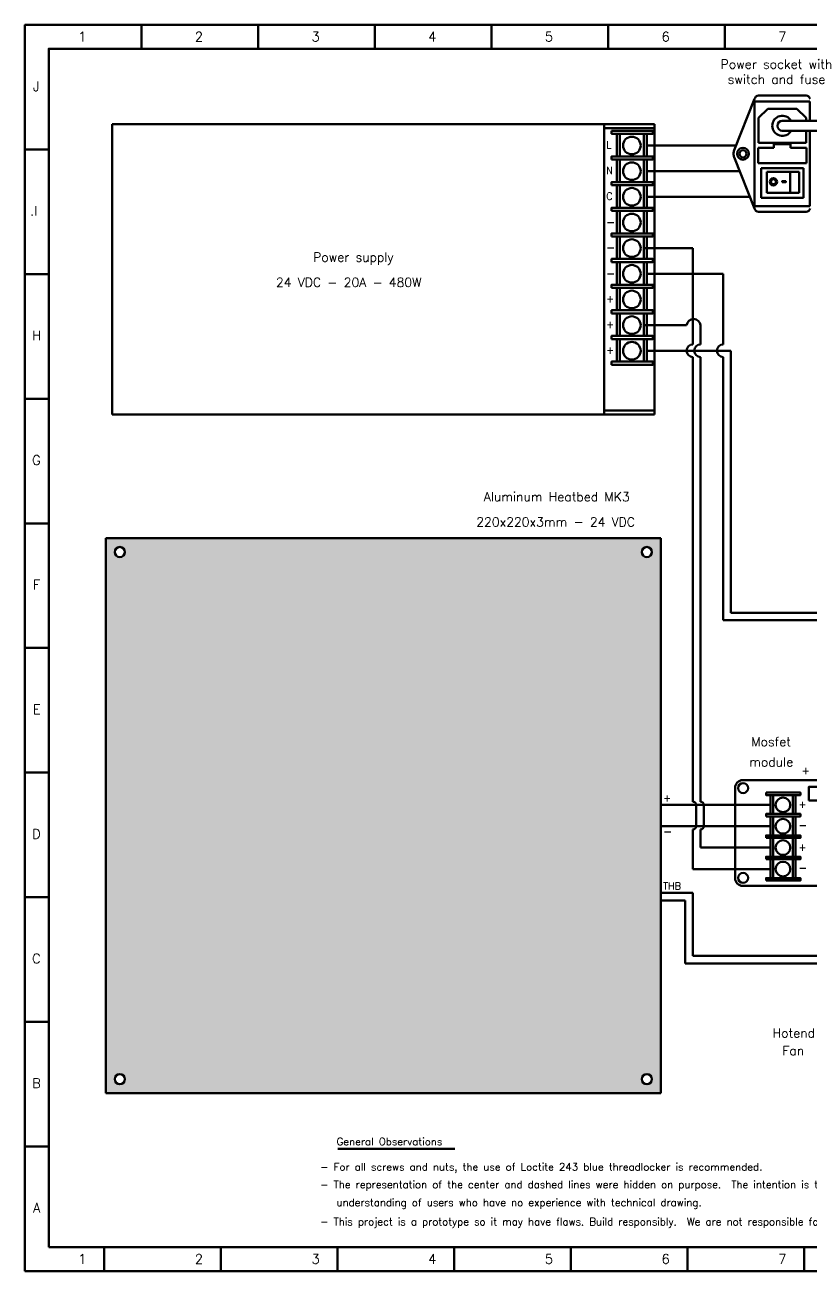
# Model space of a CAD drawing. Extents: x 22036 to 22729, y -7306 to -6812.
# Drawn here: x 22035.6 to 22346.9, y -7306 to -6811.9 of the extents above; entities that cross this region are included whole.
import ezdxf

# ---------------------------------------------------------------- set-up
doc = ezdxf.new("R2010")
doc.units = 0
doc.layers.add('Cotas', color=90, linetype='Continuous')
doc.layers.add('Fixação e Transmissão', color=5, linetype='Continuous', lineweight=50)
doc.layers.add('Peças Usinadas', color=120, linetype='Continuous', lineweight=50)
doc.styles.get("Standard").update_dxf_attribs({"font": 'romans.shx'})

msp = doc.modelspace()

# ---------------------------------------------------------------- hatches: boundary and pattern name
at = {"layer": 'Peças Usinadas', "transparency": 33554462}
h = msp.add_hatch(color=30, dxfattribs=at)
h.dxf.hatch_style = 1
h.paths.add_polyline_path([(22287.7, -7015.41), (22067.7, -7015.41), (22067.7, -7235.41), (22287.7, -7235.41), (22287.7, -7015.41)])
h.paths.add_polyline_path([(22075.2, -7020.91, -1), (22071.2, -7020.91, -1), (22075.2, -7020.91)], flags=16)
h.paths.add_polyline_path([(22284.2, -7020.91, -1), (22280.2, -7020.91, -1), (22284.2, -7020.91)], flags=16)
h.paths.add_polyline_path([(22075.2, -7229.91, -1), (22071.2, -7229.91, -1), (22075.2, -7229.91)], flags=16)
h.paths.add_polyline_path([(22284.2, -7229.91, -1), (22280.2, -7229.91, -1), (22284.2, -7229.91)], flags=16)

# ---------------------------------------------------------------- linework, layer by layer
at = {"layer": 'Cotas'}
for p, q in [((22266.61, -6890.19), (22269.03, -6890.19)), ((22266.61, -6900.36), (22269.03, -6900.36)), ((22266.61, -6910.54), (22269.03, -6910.54)), ((22342.87, -7129.3), (22345.29, -7129.3)), ((22289.22, -7131.8), (22291.65, -7131.8)), ((22342.87, -7146.26), (22345.29, -7146.26))]:
    msp.add_line(p, q, dxfattribs=at)
at = {"layer": 'Fixação e Transmissão', "color": 9}
for p, q in [((22067.7, -7015.41), (22067.7, -7235.41)), ((22287.7, -7015.41), (22067.7, -7015.41)), ((22287.7, -7235.41), (22287.7, -7015.41)), ((22067.7, -7235.41), (22287.7, -7235.41))]:
    msp.add_line(p, q, dxfattribs=at)
for centre in [(22073.2, -7020.91), (22282.2, -7020.91), (22073.2, -7229.91), (22282.2, -7229.91)]:
    msp.add_circle(centre, 2, dxfattribs=at)
at = {"layer": 'Peças Usinadas'}
for p, q in [((22081.84, -6811.91), (22081.84, -6821.36)), ((22128.1, -6811.91), (22128.1, -6821.36)), ((22174.36, -6811.91), (22174.36, -6821.36)), ((22220.62, -6811.91), (22220.62, -6821.36)), ((22266.88, -6811.91), (22266.88, -6821.36)), ((22313.14, -6811.91), (22313.14, -6821.36)), ((22324.89, -6841.28), (22316.82, -6861.61)), ((22335.9, -6842.24), (22324.93, -6842.24)), ((22324.93, -6842.24), (22324.93, -6883.72)), ((22335.9, -6839.92), (22326.41, -6839.92)), ((22335.9, -6839.92), (22345.39, -6839.92)), ((22335.9, -6842.24), (22346.86, -6842.24)), ((22346.86, -6842.24), (22346.86, -6849.94)), ((22326.44, -6848.79), (22330.1, -6845.13)), ((22330.1, -6845.13), (22335.9, -6845.13)), ((22341.69, -6845.13), (22335.9, -6845.13)), ((22345.35, -6848.79), (22341.69, -6845.13)), ((22285.2, -6851.32), (22070.2, -6851.32)), ((22070.2, -6851.32), (22070.2, -6966.32)), ((22265.2, -6966.32), (22265.2, -6851.32)), ((22285.2, -6852.82), (22265.2, -6852.82)), ((22285.2, -6966.32), (22285.2, -6851.32)), ((22326.44, -6858.68), (22326.44, -6848.79)), ((22345.35, -6849.94), (22345.35, -6848.79)), ((22270.26, -6855.05), (22270.26, -6864.02)), ((22271.51, -6864.02), (22271.51, -6855.05)), ((22281, -6864.02), (22281, -6855.05)), ((22282.24, -6855.05), (22282.24, -6864.02)), ((22345.35, -6858.68), (22345.35, -6853.87)), ((22346.86, -6853.87), (22346.86, -6883.72)), ((22045.03, -6861.32), (22035.58, -6861.32)), ((22332.59, -6860.62), (22326.35, -6860.62)), ((22326.35, -6860.62), (22326.35, -6866.73)), ((22332.39, -6858.68), (22326.44, -6858.68)), ((22335.9, -6858.68), (22332.39, -6858.68)), ((22332.39, -6858.68), (22332.39, -6858.68)), ((22332.59, -6858.68), (22332.59, -6859.22)), ((22332.59, -6859.22), (22335.9, -6859.22)), ((22332.59, -6859.22), (22332.59, -6860.62)), ((22335.9, -6858.68), (22339.4, -6858.68)), ((22339.21, -6859.22), (22335.9, -6859.22)), ((22339.21, -6858.68), (22339.21, -6859.22)), ((22339.21, -6859.22), (22339.21, -6860.62)), ((22339.21, -6860.62), (22345.45, -6860.62)), ((22339.4, -6858.68), (22339.4, -6858.68)), ((22339.4, -6858.68), (22345.35, -6858.68)), ((22345.45, -6860.62), (22345.45, -6866.73)), ((22270.26, -6865.23), (22270.26, -6874.2)), ((22271.51, -6874.2), (22271.51, -6865.23)), ((22281, -6874.2), (22281, -6865.23)), ((22282.24, -6865.23), (22282.24, -6874.2)), ((22324.89, -6884.71), (22316.82, -6864.38)), ((22326.35, -6866.73), (22335.9, -6866.73)), ((22345.45, -6866.73), (22335.9, -6866.73)), ((22335.9, -6868.75), (22327.53, -6868.75)), ((22327.53, -6868.75), (22327.53, -6880.51)), ((22329.78, -6870.18), (22342.53, -6870.18)), ((22329.78, -6878.45), (22329.78, -6870.18)), ((22335.9, -6868.75), (22344.27, -6868.75)), ((22338.98, -6878.45), (22338.98, -6870.18)), ((22342.53, -6870.18), (22342.53, -6878.45)), ((22344.27, -6868.75), (22344.27, -6880.51)), ((22270.26, -6875.4), (22270.26, -6884.37)), ((22271.51, -6884.37), (22271.51, -6875.4)), ((22281, -6884.37), (22281, -6875.4)), ((22282.24, -6875.4), (22282.24, -6884.37)), ((22327.53, -6880.51), (22335.9, -6880.51)), ((22342.53, -6878.45), (22329.78, -6878.45)), ((22344.27, -6880.51), (22335.9, -6880.51)), ((22270.26, -6885.58), (22270.26, -6894.55)), ((22271.51, -6894.55), (22271.51, -6885.58)), ((22281, -6894.55), (22281, -6885.58)), ((22282.24, -6885.58), (22282.24, -6894.55)), ((22324.93, -6883.72), (22335.9, -6883.72)), ((22335.9, -6886.07), (22326.41, -6886.07)), ((22346.86, -6883.72), (22335.9, -6883.72)), ((22335.9, -6886.07), (22345.39, -6886.07)), ((22270.26, -6895.75), (22270.26, -6904.72)), ((22271.51, -6904.72), (22271.51, -6895.75)), ((22281, -6904.72), (22281, -6895.75)), ((22282.24, -6895.75), (22282.24, -6904.72)), ((22270.26, -6905.93), (22270.26, -6914.9)), ((22271.51, -6914.9), (22271.51, -6905.93)), ((22281, -6914.9), (22281, -6905.93)), ((22282.24, -6905.93), (22282.24, -6914.9)), ((22045.03, -6910.73), (22035.58, -6910.73)), ((22270.26, -6916.1), (22270.26, -6925.07)), ((22271.51, -6925.07), (22271.51, -6916.1)), ((22281, -6925.07), (22281, -6916.1)), ((22282.24, -6916.1), (22282.24, -6925.07)), ((22270.26, -6926.28), (22270.26, -6935.25)), ((22271.51, -6935.25), (22271.51, -6926.28)), ((22281, -6935.25), (22281, -6926.28)), ((22282.24, -6926.28), (22282.24, -6935.25)), ((22270.26, -6936.45), (22270.26, -6945.42)), ((22271.51, -6945.42), (22271.51, -6936.45)), ((22281, -6945.42), (22281, -6936.45)), ((22282.24, -6936.45), (22282.24, -6945.42)), ((22045.03, -6960.14), (22035.58, -6960.14)), ((22070.2, -6966.32), (22285.2, -6966.32)), ((22265.2, -6964.82), (22285.2, -6964.82)), ((22045.03, -7009.55), (22035.58, -7009.55)), ((22045.03, -7058.96), (22035.58, -7058.96)), ((22045.03, -7108.37), (22035.58, -7108.37)), ((22331.17, -7117.28), (22331.17, -7124.76)), ((22332.21, -7124.76), (22332.21, -7117.28)), ((22340.12, -7124.76), (22340.12, -7117.28)), ((22341.16, -7117.28), (22341.16, -7124.76)), ((22331.17, -7125.76), (22331.17, -7133.24)), ((22332.21, -7133.24), (22332.21, -7125.76)), ((22340.12, -7133.24), (22340.12, -7125.76)), ((22341.16, -7125.76), (22341.16, -7133.24)), ((22331.17, -7134.24), (22331.17, -7141.72)), ((22332.21, -7141.72), (22332.21, -7134.24)), ((22340.12, -7141.72), (22340.12, -7134.24)), ((22341.16, -7134.24), (22341.16, -7141.72)), ((22331.17, -7142.72), (22331.17, -7150.2)), ((22332.21, -7150.2), (22332.21, -7142.72)), ((22340.12, -7150.2), (22340.12, -7142.72)), ((22341.16, -7142.72), (22341.16, -7150.2)), ((22045.03, -7157.78), (22035.58, -7157.78)), ((22045.03, -7207.19), (22035.58, -7207.19)), ((22045.03, -7256.6), (22035.58, -7256.6)), ((22066.95, -7296.56), (22066.95, -7306.01)), ((22113.21, -7296.56), (22113.21, -7306.01)), ((22159.47, -7296.56), (22159.47, -7306.01)), ((22205.73, -7296.56), (22205.73, -7306.01)), ((22252, -7296.56), (22252, -7306.01)), ((22298.26, -7296.56), (22298.26, -7306.01)), ((22344.52, -7296.56), (22344.52, -7306.01))]:
    msp.add_line(p, q, dxfattribs=at)
at = {"layer": 'Peças Usinadas', "color": 7}
for p, q in [((22335.9, -6849.94), (22472.38, -6849.94)), ((22335.9, -6853.87), (22471.08, -6853.87))]:
    msp.add_line(p, q, dxfattribs=at)
at = {"layer": 'Peças Usinadas', "color": 8}
for p, q in [((22282.24, -6859.71), (22317.57, -6859.71)), ((22280.8, -6900.47), (22300.47, -6900.47)), ((22300.47, -6938.61), (22300.47, -6900.47)), ((22282.24, -6910.59), (22312.47, -6910.59)), ((22312.47, -6938.61), (22312.47, -6910.59)), ((22300.47, -7119.92), (22300.47, -6943.61)), ((22312.47, -7047.96), (22312.47, -6943.61)), ((22385.26, -7047.96), (22312.47, -7047.96)), ((22301.72, -7129.65), (22301.72, -7121.17)), ((22331.17, -7129.65), (22287.7, -7129.65)), ((22300.47, -7146.6), (22300.47, -7130.9)), ((22331.17, -7146.6), (22300.47, -7146.6))]:
    msp.add_line(p, q, dxfattribs=at)
at = {"layer": 'Peças Usinadas', "color": 140}
msp.add_line((22282.24, -6869.89), (22319, -6869.89), dxfattribs=at)
at = {"layer": 'Peças Usinadas', "color": 3}
for p, q in [((22282.24, -6880.06), (22323.04, -6880.06)), ((22287.7, -7159.1), (22297.36, -7159.1)), ((22297.36, -7159.1), (22297.36, -7184.07)), ((22429.24, -7184.07), (22297.36, -7184.07))]:
    msp.add_line(p, q, dxfattribs=at)
at = {"layer": 'Peças Usinadas', "color": 1}
for p, q in [((22280.8, -6930.99), (22297.97, -6930.99)), ((22303.47, -6938.61), (22303.47, -6930.99)), ((22282.24, -6941.11), (22315.47, -6941.11)), ((22315.47, -7044.96), (22315.47, -6941.11)), ((22303.47, -7119.92), (22303.47, -6943.61)), ((22388.26, -7044.96), (22315.47, -7044.96)), ((22331.17, -7121.17), (22287.7, -7121.17)), ((22304.72, -7129.65), (22304.72, -7121.17)), ((22303.47, -7138.12), (22303.47, -7130.9)), ((22331.17, -7138.12), (22303.47, -7138.12)), ((22159.64, -7257.51), (22206.05, -7257.51))]:
    msp.add_line(p, q, dxfattribs=at)
at = {"layer": 'Peças Usinadas', "color": 30}
for p, q in [((22287.7, -7156.01), (22300.45, -7156.01)), ((22300.45, -7156.01), (22300.45, -7180.98)), ((22426.16, -7180.98), (22300.45, -7180.98))]:
    msp.add_line(p, q, dxfattribs=at)
at = {"layer": 'Peças Usinadas', "flags": 128}
for points in [[(22035.58, -7306.01), (22729.49, -7306.01), (22729.49, -6811.91), (22035.58, -6811.91)], [(22045.03, -7296.56), (22720.04, -7296.56), (22720.04, -6821.36), (22045.03, -6821.36)], [(22268.22, -6853.85), (22284.59, -6853.85), (22284.59, -6855.05), (22268.22, -6855.05)], [(22268.22, -6865.23), (22284.59, -6865.23), (22284.59, -6864.02), (22268.22, -6864.02)], [(22268.22, -6875.4), (22284.59, -6875.4), (22284.59, -6874.2), (22268.22, -6874.2)], [(22335.83, -6874.32), (22337.26, -6874.32), (22337.26, -6873.87), (22335.83, -6873.87)], [(22268.22, -6885.58), (22284.59, -6885.58), (22284.59, -6884.37), (22268.22, -6884.37)], [(22268.22, -6895.75), (22284.59, -6895.75), (22284.59, -6894.55), (22268.22, -6894.55)], [(22268.22, -6905.93), (22284.59, -6905.93), (22284.59, -6904.72), (22268.22, -6904.72)], [(22268.22, -6916.1), (22284.59, -6916.1), (22284.59, -6914.9), (22268.22, -6914.9)], [(22268.22, -6926.28), (22284.59, -6926.28), (22284.59, -6925.07), (22268.22, -6925.07)], [(22268.22, -6936.45), (22284.59, -6936.45), (22284.59, -6935.25), (22268.22, -6935.25)], [(22268.22, -6946.63), (22284.59, -6946.63), (22284.59, -6945.42), (22268.22, -6945.42)], [(22346.36, -7119.46), (22353.09, -7119.46), (22353.09, -7114.04), (22346.36, -7114.04)], [(22329.47, -7116.28), (22343.11, -7116.28), (22343.11, -7117.28), (22329.47, -7117.28)], [(22329.47, -7125.76), (22343.11, -7125.76), (22343.11, -7124.76), (22329.47, -7124.76)], [(22329.47, -7134.24), (22343.11, -7134.24), (22343.11, -7133.24), (22329.47, -7133.24)], [(22329.47, -7142.72), (22343.11, -7142.72), (22343.11, -7141.72), (22329.47, -7141.72)], [(22329.47, -7151.2), (22343.11, -7151.2), (22343.11, -7150.2), (22329.47, -7150.2)]]:
    msp.add_lwpolyline(points, close=True, dxfattribs=at)
msp.add_lwpolyline([(22317.18, -7150.28, 0.414214), (22320.18, -7153.28), (22364.94, -7153.28, 0.414214), (22367.94, -7150.28), (22367.94, -7114.36, 0.414214), (22364.94, -7111.36), (22320.18, -7111.36, 0.414214), (22317.18, -7114.36)], format="xyb", close=True, dxfattribs=at)
at = {"layer": 'Peças Usinadas'}
for centre, radius in [((22276.25, -6859.71), 3.49), ((22320.3, -6863), 2.36), ((22320.3, -6863), 1.42), ((22276.25, -6869.89), 3.49), ((22332.37, -6874.11), 1.45), ((22276.25, -6880.06), 3.49), ((22332.37, -6874.11), 1), ((22276.25, -6890.24), 3.49), ((22276.25, -6900.41), 3.49), ((22276.25, -6910.59), 3.49), ((22276.25, -6920.76), 3.49), ((22276.25, -6930.94), 3.49), ((22276.25, -6941.11), 3.49), ((22320.33, -7114.51), 2), ((22336.16, -7121.17), 2.91), ((22336.16, -7129.65), 2.91), ((22336.16, -7138.12), 2.91), ((22336.16, -7146.6), 2.91), ((22320.33, -7150.13), 2)]:
    msp.add_circle(centre, radius, dxfattribs=at)
for centre, radius, start, end in [((22326.58, -6841.64), 1.73, 95.691, 167.9687), ((22345.22, -6841.64), 1.73, 12.0313, 84.309), ((22320.3, -6863), 3.75, 158.3533, 180), ((22320.3, -6863), 3.75, 180, 201.6467), ((22326.58, -6884.35), 1.73, 192.0313, 264.309), ((22345.22, -6884.35), 1.73, 275.691, 347.9687)]:
    msp.add_arc(centre, radius, start, end, dxfattribs=at)
at = {"layer": 'Peças Usinadas', "color": 7}
for radius, start, end in [(4, 29.4378, 330.5622), (1.97, 90, 270)]:
    msp.add_arc((22335.9, -6851.91), radius, start, end, dxfattribs=at)
at = {"layer": 'Peças Usinadas', "color": 1}
for centre, radius, start, end in [((22300.72, -6931.24), 2.76, 5.1944, 174.8056), ((22303.47, -6941.11), 2.5, 90, 270), ((22303.47, -7121.17), 1.25, 360, 90), ((22303.47, -7129.65), 1.25, 270, 0)]:
    msp.add_arc(centre, radius, start, end, dxfattribs=at)
at = {"layer": 'Peças Usinadas', "color": 8}
for centre, radius, start, end in [((22300.47, -6941.11), 2.5, 90, 270), ((22312.47, -6941.11), 2.5, 90, 270), ((22300.47, -7121.17), 1.25, 0, 90), ((22300.47, -7129.65), 1.25, 270, 360)]:
    msp.add_arc(centre, radius, start, end, dxfattribs=at)

# ---------------------------------------------------------------- texts
at = {"layer": 'Cotas'}
for s, height, p in [('1', 3.78, (22056.7, -6818.45)), ('2', 3.78, (22102.96, -6818.45)), ('3', 3.78, (22149.22, -6818.45)), ('4', 3.78, (22195.48, -6818.45)), ('5', 3.78, (22241.74, -6818.45)), ('6', 3.78, (22288, -6818.45)), ('7', 3.78, (22334.26, -6818.45)), ('J', 3.78, (22038.79, -6838.11)), ('L', 2.83, (22266.05, -6860.87)), ('N', 2.83, (22266.05, -6871.05)), ('C', 2.83, (22266.05, -6881.22)), ('.I', 3.78, (22037.65, -6887.52)), ('+', 2.83, (22266.05, -6921.92)), ('+', 2.83, (22266.05, -6932.1)), ('H', 3.78, (22038.41, -6936.93)), ('+', 2.83, (22266.05, -6942.27)), ('G', 3.78, (22038.41, -6986.34)), ('F', 3.78, (22038.79, -7035.75)), ('E', 3.78, (22038.79, -7085.16)), ('+', 2.83, (22343.6, -7108.96)), ('+', 2.83, (22288.69, -7119.89)), ('+', 2.83, (22342.34, -7122.39)), ('D', 3.78, (22038.41, -7134.57)), ('+', 2.83, (22342.34, -7139.35)), ('THB', 2.835, (22288.62, -7154.77)), ('C', 3.78, (22038.41, -7183.98)), ('B', 3.78, (22038.41, -7233.39)), ('A', 3.78, (22038.79, -7282.8)), ('1', 3.78, (22056.7, -7303.1)), ('2', 3.78, (22102.96, -7303.1)), ('3', 3.78, (22149.22, -7303.1)), ('4', 3.78, (22195.48, -7303.1)), ('5', 3.78, (22241.74, -7303.1)), ('6', 3.78, (22288, -7303.1)), ('7', 3.78, (22334.26, -7303.1))]:
    msp.add_text(s, height=height, dxfattribs=at).set_placement(p)
at = {"layer": 'Cotas', "color": 7}
for s, p in [('Power socket with', (22311.45, -6829.28)), ('switch and fuse', (22314.26, -6835.28)), ('Power supply', (22149.87, -6905.79)), ('24 VDC - 20A - 480W', (22135.13, -6915.79)), ('Aluminum Heatbed MK3', (22217.53, -7000.8)), ('220x220x3mm - 24 VDC', (22214.53, -7010.8)), ('Mosfet', (22323.58, -7097.93)), ('module', (22322.78, -7105.93)), ('Hotend', (22332.04, -7213.43)), ('Fan', (22335.94, -7220.39))]:
    msp.add_text(s, height=3.6, dxfattribs=at).set_placement(p)
at = {"layer": 'Cotas', "color": 1}
for s, height, p in [('General Observations', 2.9531, (22159.18, -7256.15)), ('- For all screws and nuts, the use of Loctite 243 blue threadlocker is recommended.', 2.9531, (22152.68, -7266.19)), ('- The representation of the center and dashed lines were hidden on purpose.  The intention is to improve the', 2.95312, (22152.68, -7273.17)), ('understanding of users who have no experience with technical drawing.', 2.9531, (22159.12, -7280.31)), ('- This project is a prototype so it may have flaws. Build responsibly.  We are not responsible for any problems.', 2.95312, (22152.68, -7287.89))]:
    msp.add_text(s, height=height, dxfattribs=at).set_placement(p)

doc.saveas('drawing.dxf')
